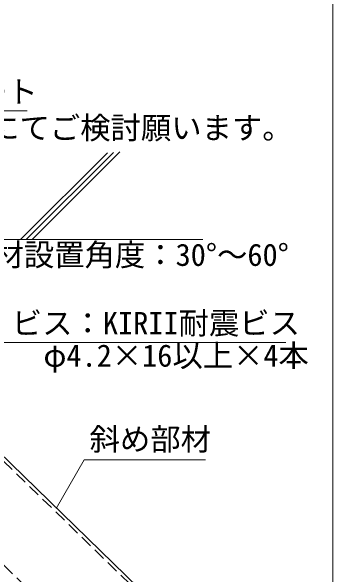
# Model space of a CAD drawing. Units: millimetres on the paper, enlarged 20 times, with parts at other scales. Extents: x -7779 to 7778, y -5419 to 5375.
# Drawn here: x -714 to -79, y -1342 to -228 of the extents above; entities that cross this region are included whole.
import ezdxf
from ezdxf.enums import TextEntityAlignment as Align

# ---------------------------------------------------------------- set-up
doc = ezdxf.new("R2010")
doc.units = ezdxf.units.MM
doc.header["$LTSCALE"] = 20
doc.linetypes.add('DASHED1', pattern=[1.8, 1.2, -0.6])
for name, color, linetype, lineweight in [('1-4_金具', 3, 'Continuous', 18), ('1-6_文字', 7, 'Continuous', 18), ('1-9', 4, 'DASHED1', 9), ('F-6_文字', 7, 'Continuous', 18)]:
    doc.layers.add(name, color=color, linetype=linetype, lineweight=lineweight)
doc.styles.add('ＭＳ ゴシック', font='')
doc.styles.get('ＭＳ ゴシック').set_extended_font_data('MS Gothic')

msp = doc.modelspace()

# ---------------------------------------------------------------- linework, layer by layer
at = {"layer": '1-4_金具', "color": 4, "lineweight": 9}
msp.add_line((-957.7, -887.13), (-302.36, -1524.1), dxfattribs=at)
at = {"layer": '1-4_金具', "color": 4, "linetype": 'DASHED1', "lineweight": 9}
for p, q in [((-962.16, -891.72), (-311.55, -1524.1)), ((-1064.76, -997.27), (-522.74, -1524.1))]:
    msp.add_line(p, q, dxfattribs=at)
at = {"layer": '1-6_文字'}
for p, q in [((-1103.15, -425.28), (-683.15, -425.28)), ((-741.81, -882.86), (-171.81, -882.86)), ((-625.72, -1211.03), (-570.28, -1115.01)), ((-570.28, -1115.01), (-330.28, -1115.01))]:
    msp.add_line(p, q, dxfattribs=at)
at = {"layer": '1-9', "linetype": 'Continuous'}
for p, q in [((-524.24, -508.02), (-695.97, -679.75)), ((-512.6, -507.7), (-684.65, -679.75)), ((-499.89, -506.3), (-673.34, -679.75)), ((-335.61, -679.75), (-1688.99, -679.75))]:
    msp.add_line(p, q, dxfattribs=at)
at = {"layer": 'F-6_文字', "color": 3}
msp.add_line((-78.84, 1527.01), (-78.84, -4953.01), dxfattribs=at)

# ---------------------------------------------------------------- texts
at = {"layer": '1-6_文字', "style": 'ＭＳ ゴシック'}
for s, p in [('天井インサート', (-1082.15, -422.28)), ('※設計者様にてご検討願います。', (-1058.15, -493.83)), ('斜め部材設置角度：30°～60°', (-929.56, -744.85)), ('ビス：KIRII耐震ビス', (-713.31, -879.86)), ('\u3000φ4.2×16以上×4本', (-710.81, -944.1)), ('斜め部材', (-559.54, -1109.49))]:
    msp.add_text(s, height=43.99, dxfattribs=at).set_placement(p, align=Align.BOTTOM_LEFT)

doc.saveas('drawing.dxf')
